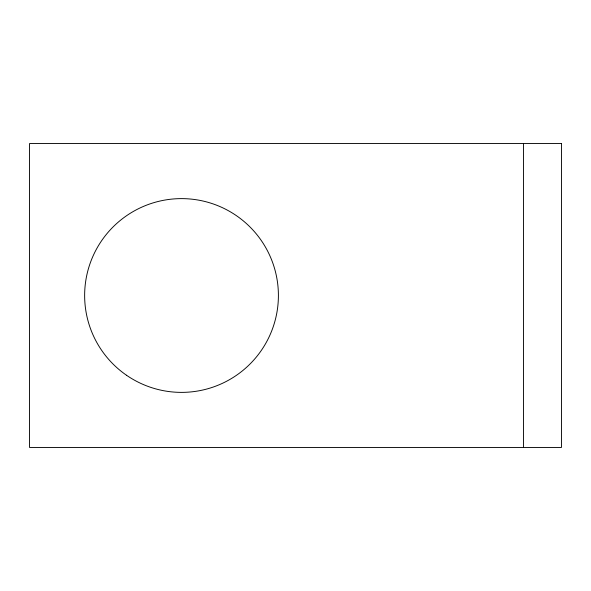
<?xml version="1.0" encoding="UTF-8"?>
<svg xmlns="http://www.w3.org/2000/svg" width="591" height="591" viewBox="0 0 591 591"><rect width="100%" height="100%" fill="white"/><g stroke="black" fill="none" stroke-linecap="round" stroke-linejoin="round"><path stroke-width="0.89" d="M523.456 143.532L523.456 447.468M561.45 143.532L29.55 143.532L29.55 447.468L561.45 447.468L561.45 143.532M126.555 375.278A96.88 96.88 0 0 0 278.095 303.213A96.88 96.88 0 0 0 139.912 208.01A96.88 96.88 0 0 0 126.555 375.278"/></g></svg>
